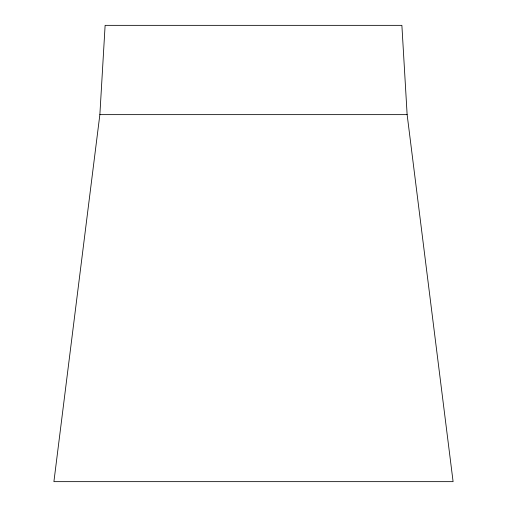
<?xml version="1.0" encoding="UTF-8"?>
<svg xmlns="http://www.w3.org/2000/svg" width="507" height="507" viewBox="0 0 507 507"><rect width="100%" height="100%" fill="white"/><g stroke="black" fill="none" stroke-linecap="round" stroke-linejoin="round"><path stroke-width="0.76" d="M99.866 114.639L105.12 25.35L401.88 25.35L407.134 114.639L453.093 481.65L53.907 481.65L99.866 114.639L407.134 114.639"/></g></svg>
